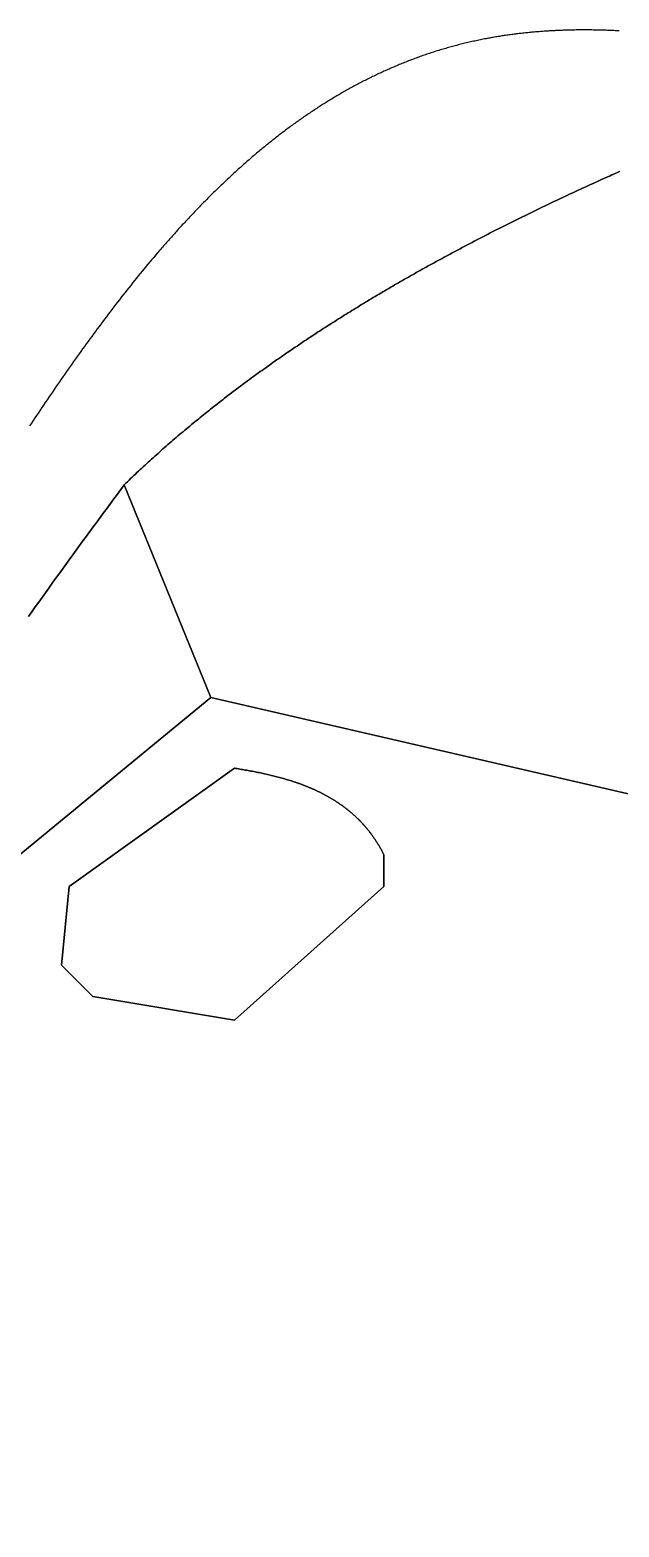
# Model space of a CAD drawing. Header units: millimetres. Extents: x -97041 to 275168, y -12500 to 263793.
# Drawn here: x 60170 to 82170, y 172291 to 228136 of the extents above; entities that cross this region are included whole.
import ezdxf

# ---------------------------------------------------------------- set-up
doc = ezdxf.new("R2010")
doc.units = ezdxf.units.MM
doc.layers.add('CLOSED_AREAS', color=7, linetype='Continuous')
doc.layers.add('REGION_HOLES', color=7, linetype='Continuous')

msp = doc.modelspace()

# ---------------------------------------------------------------- linework, layer by layer
at = {"layer": 'CLOSED_AREAS'}
for points in [[(82173.711, 228100.629), (82124.662, 228103.226), (82075.633, 228105.727), (82026.626, 228108.131), (81977.64, 228110.438), (81928.676, 228112.649), (81879.735, 228114.762), (81830.816, 228116.778), (81781.92, 228118.696), (81733.047, 228120.517), (81684.198, 228122.239), (81635.374, 228123.863), (81586.573, 228125.389), (81537.797, 228126.816), (81489.046, 228128.145), (81440.321, 228129.374), (81391.621, 228130.504), (81342.948, 228131.535), (81294.301, 228132.466), (81245.68, 228133.298), (81197.087, 228134.029), (81148.521, 228134.66), (81099.984, 228135.191), (81051.474, 228135.621), (81002.993, 228135.95), (80954.541, 228136.178), (80906.118, 228136.305), (80857.724, 228136.33), (80809.361, 228136.254), (80761.027, 228136.076), (80712.725, 228135.796), (80664.453, 228135.413), (80616.213, 228134.928), (80568.004, 228134.341), (80519.828, 228133.65), (80471.683, 228132.857), (80423.572, 228131.96), (80375.494, 228130.96), (80327.448, 228129.856), (80279.437, 228128.648), (80231.46, 228127.336), (80183.517, 228125.92), (80135.609, 228124.399), (80087.737, 228122.774), (80039.899, 228121.043), (79992.098, 228119.208), (79944.333, 228117.267), (79896.604, 228115.221), (79848.912, 228113.069), (79801.258, 228110.811), (79753.641, 228108.447), (79706.062, 228105.977), (79658.521, 228103.4), (79611.019, 228100.717), (79563.556, 228097.926), (79516.132, 228095.029), (79468.748, 228092.024), (79421.404, 228088.912), (79374.1, 228085.691), (79326.837, 228082.363), (79279.615, 228078.927), (79232.434, 228075.382), (79185.296, 228071.729), (79138.199, 228067.967), (79091.145, 228064.097), (79044.133, 228060.117), (78997.165, 228056.027), (78950.24, 228051.828), (78903.359, 228047.52), (78856.523, 228043.101), (78809.731, 228038.572), (78762.983, 228033.933), (78716.282, 228029.183), (78669.625, 228024.322), (78623.015, 228019.351), (78576.451, 228014.268), (78529.933, 228009.074), (78483.463, 228003.768), (78437.039, 227998.351), (78390.664, 227992.821), (78344.336, 227987.18), (78298.057, 227981.426), (78251.827, 227975.559), (78205.646, 227969.579), (78159.514, 227963.487), (78113.432, 227957.281), (78067.4, 227950.962), (78021.418, 227944.529), (77975.488, 227937.982), (77929.608, 227931.322), (77883.78, 227924.547), (77838.004, 227917.658), (77792.28, 227910.654), (77746.609, 227903.535), (77700.99, 227896.301), (77655.425, 227888.952), (77609.913, 227881.488), (77564.455, 227873.907), (77519.052, 227866.211), (77473.703, 227858.399), (77428.41, 227850.471), (77383.171, 227842.426), (77337.989, 227834.265), (77292.862, 227825.987), (77247.792, 227817.591), (77202.778, 227809.079), (77149.768, 227798.889), (77096.837, 227788.537), (77043.985, 227778.021), (76991.213, 227767.344), (76938.519, 227756.504), (76885.903, 227745.503), (76833.366, 227734.34), (76780.908, 227723.016), (76728.528, 227711.532), (76676.226, 227699.888), (76624.002, 227688.083), (76571.856, 227676.119), (76519.787, 227663.996), (76467.796, 227651.713), (76415.882, 227639.273), (76364.046, 227626.673), (76312.286, 227613.916), (76260.604, 227601.002), (76208.998, 227587.93), (76157.469, 227574.701), (76106.017, 227561.316), (76054.641, 227547.775), (76003.341, 227534.077), (75952.118, 227520.224), (75900.97, 227506.216), (75849.898, 227492.054), (75798.902, 227477.736), (75747.981, 227463.265), (75697.136, 227448.64), (75646.366, 227433.861), (75595.671, 227418.929), (75545.051, 227403.844), (75494.505, 227388.607), (75444.035, 227373.218), (75393.639, 227357.677), (75343.317, 227341.985), (75293.07, 227326.141), (75242.897, 227310.147), (75192.797, 227294.002), (75142.772, 227277.708), (75092.82, 227261.263), (75042.942, 227244.67), (74993.137, 227227.927), (74943.405, 227211.035), (74893.747, 227193.996), (74844.161, 227176.808), (74794.648, 227159.472), (74745.208, 227141.99), (74695.841, 227124.36), (74646.546, 227106.583), (74597.323, 227088.661), (74548.172, 227070.592), (74499.093, 227052.378), (74450.086, 227034.018), (74401.151, 227015.514), (74352.287, 226996.865), (74303.494, 226978.072), (74254.773, 226959.134), (74206.123, 226940.054), (74157.544, 226920.83), (74109.035, 226901.463), (74060.598, 226881.953), (74012.231, 226862.302), (73963.934, 226842.508), (73915.708, 226822.573), (73867.551, 226802.497), (73819.465, 226782.28), (73771.448, 226761.922), (73723.501, 226741.425), (73675.624, 226720.787), (73627.816, 226700.01), (73580.077, 226679.094), (73532.407, 226658.039), (73484.807, 226636.846), (73437.275, 226615.515), (73389.812, 226594.046), (73342.417, 226572.439), (73295.091, 226550.695), (73247.833, 226528.815), (73200.643, 226506.798), (73153.521, 226484.645), (73106.467, 226462.357), (73059.48, 226439.933), (73012.561, 226417.374), (72965.71, 226394.68), (72918.926, 226371.852), (72872.208, 226348.89), (72825.558, 226325.795), (72778.975, 226302.566), (72732.458, 226279.204), (72686.008, 226255.709), (72639.624, 226232.082), (72593.307, 226208.323), (72547.055, 226184.433), (72500.87, 226160.411), (72454.75, 226136.258), (72408.696, 226111.975), (72362.708, 226087.562), (72316.785, 226063.018), (72270.927, 226038.345), (72225.134, 226013.543), (72179.407, 225988.612), (72133.744, 225963.552), (72088.146, 225938.364), (72042.612, 225913.049), (71997.143, 225887.605), (71951.738, 225862.035), (71906.397, 225836.338), (71861.12, 225810.514), (71815.907, 225784.564), (71770.757, 225758.488), (71725.671, 225732.287), (71680.649, 225705.961), (71635.69, 225679.51), (71590.793, 225652.934), (71545.96, 225626.234), (71501.19, 225599.411), (71456.482, 225572.464), (71411.837, 225545.394), (71367.254, 225518.202), (71322.734, 225490.887), (71278.275, 225463.45), (71233.879, 225435.891), (71189.544, 225408.211), (71145.272, 225380.409), (71101.06, 225352.487), (71056.91, 225324.445), (71012.821, 225296.283), (70968.794, 225268.001), (70924.827, 225239.6), (70880.921, 225211.079), (70837.076, 225182.441), (70793.292, 225153.683), (70749.568, 225124.808), (70705.904, 225095.816), (70662.3, 225066.706), (70618.756, 225037.479), (70575.272, 225008.135), (70531.848, 224978.675), (70488.483, 224949.099), (70445.177, 224919.408), (70401.931, 224889.602), (70358.744, 224859.68), (70315.616, 224829.644), (70272.547, 224799.494), (70229.536, 224769.23), (70186.584, 224738.853), (70143.691, 224708.362), (70100.855, 224677.758), (70058.078, 224647.042), (70015.359, 224616.214), (69972.697, 224585.274), (69930.093, 224554.223), (69887.547, 224523.06), (69845.058, 224491.787), (69802.627, 224460.403), (69760.252, 224428.909), (69717.935, 224397.305), (69675.674, 224365.592), (69633.47, 224333.77), (69591.323, 224301.839), (69549.232, 224269.8), (69507.197, 224237.652), (69465.218, 224205.397), (69423.296, 224173.035), (69381.429, 224140.565), (69339.617, 224107.989), (69297.862, 224075.306), (69256.162, 224042.518), (69214.517, 224009.623), (69172.927, 223976.624), (69131.392, 223943.519), (69089.912, 223910.31), (69048.486, 223876.997), (69007.116, 223843.579), (68965.799, 223810.058), (68924.537, 223776.434), (68883.329, 223742.706), (68842.175, 223708.876), (68801.075, 223674.944), (68760.028, 223640.91), (68719.035, 223606.775), (68678.095, 223572.538), (68637.209, 223538.2), (68596.376, 223503.762), (68555.596, 223469.223), (68514.868, 223434.585), (68474.193, 223399.847), (68433.571, 223365.01), (68393.001, 223330.074), (68352.484, 223295.04), (68312.018, 223259.907), (68271.605, 223224.677), (68231.243, 223189.349), (68190.933, 223153.924), (68150.675, 223118.402), (68110.468, 223082.784), (68070.312, 223047.07), (68030.208, 223011.26), (67990.154, 222975.354), (67950.151, 222939.354), (67910.199, 222903.258), (67870.298, 222867.069), (67830.446, 222830.785), (67790.646, 222794.407), (67750.895, 222757.937), (67711.194, 222721.373), (67671.543, 222684.716), (67631.942, 222647.967), (67592.39, 222611.126), (67552.888, 222574.194), (67513.435, 222537.17), (67474.031, 222500.055), (67434.676, 222462.849), (67395.37, 222425.553), (67356.112, 222388.167), (67316.903, 222350.692), (67277.743, 222313.127), (67238.63, 222275.473), (67199.566, 222237.731), (67160.55, 222199.901), (67121.582, 222161.982), (67082.661, 222123.976), (67043.788, 222085.883), (67004.963, 222047.703), (66966.184, 222009.436), (66927.453, 221971.083), (66888.769, 221932.645), (66850.131, 221894.12), (66811.541, 221855.511), (66772.996, 221816.817), (66734.499, 221778.038), (66696.047, 221739.175), (66657.642, 221700.228), (66619.282, 221661.198), (66580.969, 221622.084), (66542.701, 221582.888), (66504.478, 221543.61), (66466.301, 221504.249), (66428.17, 221464.807), (66390.083, 221425.283), (66352.042, 221385.678), (66314.045, 221345.992), (66276.093, 221306.226), (66238.185, 221266.38), (66200.322, 221226.454), (66162.503, 221186.448), (66124.729, 221146.364), (66086.998, 221106.201), (66049.311, 221065.96), (66011.668, 221025.64), (65974.068, 220985.243), (65936.512, 220944.769), (65898.999, 220904.218), (65861.529, 220863.59), (65824.102, 220822.885), (65786.718, 220782.105), (65749.377, 220741.249), (65712.078, 220700.318), (65674.822, 220659.312), (65637.608, 220618.231), (65600.436, 220577.076), (65563.306, 220535.847), (65526.218, 220494.545), (65489.171, 220453.169), (65452.166, 220411.72), (65415.203, 220370.199), (65378.281, 220328.606), (65341.399, 220286.941), (65304.559, 220245.204), (65267.76, 220203.396), (65231.002, 220161.517), (65194.284, 220119.568), (65157.606, 220077.549), (65120.969, 220035.46), (65084.371, 219993.301), (65047.814, 219951.073), (65011.297, 219908.776), (64938.381, 219823.978), (64865.623, 219738.909), (64793.021, 219653.571), (64720.575, 219567.968), (64648.283, 219482.102), (64576.144, 219395.976), (64504.156, 219309.592), (64432.32, 219222.953), (64360.634, 219136.063), (64289.095, 219048.924), (64217.705, 218961.538), (64146.46, 218873.908), (64075.361, 218786.037), (64004.405, 218697.928), (63933.593, 218609.583), (63862.922, 218521.006), (63792.391, 218432.198), (63722, 218343.163), (63651.747, 218253.903), (63581.631, 218164.422), (63511.651, 218074.721), (63441.806, 217984.804), (63372.095, 217894.673), (63302.516, 217804.331), (63233.068, 217713.781), (63163.751, 217623.025), (63094.563, 217532.067), (63025.503, 217440.909), (62956.57, 217349.553), (62887.762, 217258.002), (62819.079, 217166.26), (62750.519, 217074.329), (62682.081, 216982.211), (62613.765, 216889.91), (62545.568, 216797.427), (62477.491, 216704.767), (62409.531, 216611.931), (62341.687, 216518.922), (62273.959, 216425.743), (62206.345, 216332.397), (62138.845, 216238.886), (62071.456, 216145.214), (62004.178, 216051.383), (61937.01, 215957.395), (61869.95, 215863.253), (61802.998, 215768.961), (61736.152, 215674.52), (61669.411, 215579.934), (61602.774, 215485.206), (61536.24, 215390.337), (61469.807, 215295.331), (61403.476, 215200.191), (61337.243, 215104.919), (61271.109, 215009.518), (61205.072, 214913.99), (61139.131, 214818.339), (61073.284, 214722.567), (61007.532, 214626.677), (60941.872, 214530.672), (60876.303, 214434.554), (60810.825, 214338.326), (60745.436, 214241.991), (60680.134, 214145.551), (60614.92, 214049.01), (60549.791, 213952.37), (60484.747, 213855.633), (60419.786, 213758.803), (60354.908, 213661.883), (60290.111, 213564.874), (60225.393, 213467.779), (60160.755, 213370.602)], [(60120.396, 206258.392), (60246.149, 206435.5), (60372.066, 206612.485), (60498.144, 206789.347), (60624.38, 206966.088), (60750.773, 207142.707), (60877.32, 207319.205), (61004.019, 207495.582), (61130.867, 207671.84), (61257.862, 207847.979), (61385.001, 208023.999), (61512.282, 208199.9), (61639.703, 208375.685), (61767.261, 208551.352), (61894.954, 208726.903), (62022.78, 208902.338), (62150.736, 209077.658), (62278.82, 209252.864), (62407.029, 209427.955), (62535.361, 209602.933), (62663.813, 209777.797), (62792.384, 209952.55), (62921.071, 210127.19), (63049.871, 210301.719), (63178.783, 210476.138), (63307.803, 210650.446), (63436.929, 210824.645), (63566.159, 210998.735), (63695.491, 211172.716), (63754.09, 211229.448), (63812.826, 211286.074), (63871.696, 211342.595), (63930.702, 211399.012), (63989.842, 211455.323), (64049.116, 211511.529), (64108.523, 211567.631), (64168.063, 211623.628), (64227.735, 211679.521), (64287.539, 211735.31), (64347.475, 211790.994), (64407.541, 211846.575), (64467.737, 211902.052), (64528.063, 211957.425), (64588.518, 212012.694), (64649.102, 212067.86), (64709.814, 212122.923), (64770.654, 212177.883), (64831.621, 212232.739), (64892.714, 212287.493), (64953.933, 212342.144), (65015.278, 212396.692), (65076.748, 212451.138), (65138.342, 212505.482), (65200.06, 212559.723), (65261.902, 212613.862), (65323.867, 212667.9), (65385.954, 212721.835), (65448.163, 212775.669), (65510.493, 212829.401), (65572.944, 212883.032), (65635.515, 212936.562), (65698.206, 212989.991), (65761.016, 213043.318), (65823.945, 213096.545), (65886.993, 213149.671), (65950.158, 213202.697), (66013.44, 213255.622), (66076.839, 213308.446), (66140.353, 213361.171), (66203.984, 213413.795), (66267.729, 213466.32), (66331.589, 213518.745), (66395.564, 213571.07), (66459.651, 213623.296), (66523.852, 213675.422), (66588.165, 213727.45), (66652.59, 213779.378), (66717.126, 213831.207), (66781.773, 213882.937), (66846.531, 213934.569), (66911.398, 213986.102), (66976.375, 214037.537), (67041.461, 214088.873), (67106.655, 214140.111), (67171.956, 214191.252), (67237.365, 214242.294), (67302.881, 214293.239), (67368.503, 214344.086), (67434.23, 214394.836), (67500.063, 214445.488), (67566, 214496.044), (67632.041, 214546.502), (67698.186, 214596.863), (67764.434, 214647.128), (67830.785, 214697.295), (67897.237, 214747.367), (67963.791, 214797.342), (68030.446, 214847.221), (68097.201, 214897.003), (68164.057, 214946.69), (68231.011, 214996.281), (68298.065, 215045.776), (68365.217, 215095.176), (68432.467, 215144.48), (68499.814, 215193.689), (68567.258, 215242.803), (68634.798, 215291.822), (68702.434, 215340.746), (68770.165, 215389.575), (68837.99, 215438.309), (68905.91, 215486.949), (68973.924, 215535.495), (69042.031, 215583.947), (69110.23, 215632.304), (69178.521, 215680.568), (69246.904, 215728.738), (69315.378, 215776.814), (69383.943, 215824.797), (69452.597, 215872.686), (69521.341, 215920.482), (69590.174, 215968.185), (69659.096, 216015.795), (69728.105, 216063.312), (69797.201, 216110.737), (69866.385, 216158.069), (69935.655, 216205.308), (70005.01, 216252.455), (70074.451, 216299.51), (70143.977, 216346.473), (70213.587, 216393.345), (70283.281, 216440.124), (70353.058, 216486.812), (70422.917, 216533.408), (70492.859, 216579.913), (70562.882, 216626.327), (70632.987, 216672.649), (70703.172, 216718.881), (70773.437, 216765.022), (70843.781, 216811.072), (70914.205, 216857.032), (70984.707, 216902.901), (71055.287, 216948.681), (71125.945, 216994.37), (71196.68, 217039.969), (71267.49, 217085.478), (71338.377, 217130.897), (71409.34, 217176.227), (71480.377, 217221.467), (71551.488, 217266.619), (71622.673, 217311.681), (71693.931, 217356.654), (71765.263, 217401.538), (71836.666, 217446.333), (71908.141, 217491.039), (71979.688, 217535.658), (72051.304, 217580.187), (72122.992, 217624.629), (72194.748, 217668.983), (72266.574, 217713.248), (72338.468, 217757.426), (72410.431, 217801.516), (72482.461, 217845.518), (72554.558, 217889.434), (72626.721, 217933.261), (72698.951, 217977.002), (72771.246, 218020.656), (72843.605, 218064.223), (72916.03, 218107.703), (72988.518, 218151.097), (73061.069, 218194.404), (73133.683, 218237.624), (73206.36, 218280.759), (73279.098, 218323.808), (73351.897, 218366.77), (73424.758, 218409.647), (73497.678, 218452.438), (73570.658, 218495.144), (73643.698, 218537.765), (73716.796, 218580.3), (73789.952, 218622.75), (73863.166, 218665.115), (73936.436, 218707.395), (74009.764, 218749.591), (74083.147, 218791.702), (74156.586, 218833.728), (74230.08, 218875.671), (74303.628, 218917.529), (74377.231, 218959.303), (74450.886, 219000.994), (74524.595, 219042.6), (74598.356, 219084.123), (74672.169, 219125.563), (74746.033, 219166.919), (74819.948, 219208.192), (74893.913, 219249.382), (74967.928, 219290.489), (75041.993, 219331.513), (75116.106, 219372.455), (75190.267, 219413.314), (75264.476, 219454.09), (75338.732, 219494.785), (75413.034, 219535.397), (75487.383, 219575.928), (75561.777, 219616.376), (75636.217, 219656.743), (75710.701, 219697.028), (75785.229, 219737.232), (75859.8, 219777.355), (75934.415, 219817.396), (76009.072, 219857.357), (76083.77, 219897.236), (76158.511, 219937.035), (76233.292, 219976.753), (76308.113, 220016.391), (76382.974, 220055.948), (76457.875, 220095.425), (76532.814, 220134.822), (76607.792, 220174.139), (76682.807, 220213.376), (76757.86, 220252.534), (76832.949, 220291.612), (76908.075, 220330.611), (76983.236, 220369.53), (77058.432, 220408.371), (77133.663, 220447.132), (77208.928, 220485.815), (77284.227, 220524.419), (77359.559, 220562.944), (77434.923, 220601.391), (77510.319, 220639.759), (77585.747, 220678.049), (77661.205, 220716.262), (77736.694, 220754.396), (77812.213, 220792.453), (77887.762, 220830.432), (77963.339, 220868.333), (78038.944, 220906.157), (78114.578, 220943.904), (78190.238, 220981.574), (78265.926, 221019.167), (78341.639, 221056.683), (78417.379, 221094.123), (78493.143, 221131.486), (78568.933, 221168.772), (78644.746, 221205.982), (78720.583, 221243.116), (78796.444, 221280.175), (78872.326, 221317.157), (78948.231, 221354.063), (79024.158, 221390.894), (79100.105, 221427.65), (79176.073, 221464.33), (79252.061, 221500.935), (79328.069, 221537.465), (79404.095, 221573.92), (79480.14, 221610.3), (79556.203, 221646.606), (79708.38, 221718.994), (79860.622, 221791.084), (80012.925, 221862.88), (80165.286, 221934.38), (80317.699, 222005.587), (80470.161, 222076.501), (80622.667, 222147.123), (80775.213, 222217.455), (80927.795, 222287.498), (81080.41, 222357.253), (81233.052, 222426.721), (81385.717, 222495.902), (81538.402, 222564.799), (81691.102, 222633.411), (81832.035, 222696.462), (81902.508, 222727.862), (81972.985, 222759.16), (82043.469, 222790.343), (82113.96, 222821.396), (82184.458, 222852.306)], [(82184.458, 222852.306), (82113.96, 222821.396), (82043.469, 222790.343), (81972.985, 222759.16), (81902.508, 222727.862), (81832.035, 222696.462), (81691.102, 222633.411), (81538.402, 222564.799), (81385.717, 222495.902), (81233.052, 222426.721), (81080.41, 222357.253), (80927.795, 222287.498), (80775.213, 222217.455), (80622.667, 222147.123), (80470.161, 222076.501), (80317.699, 222005.587), (80165.286, 221934.38), (80012.925, 221862.88), (79860.622, 221791.084), (79708.38, 221718.994), (79556.203, 221646.606), (79480.14, 221610.3), (79404.095, 221573.92), (79328.069, 221537.465), (79252.061, 221500.935), (79176.073, 221464.33), (79100.105, 221427.65), (79024.158, 221390.894), (78948.231, 221354.063), (78872.326, 221317.157), (78796.444, 221280.175), (78720.583, 221243.116), (78644.746, 221205.982), (78568.933, 221168.772), (78493.143, 221131.486), (78417.379, 221094.123), (78341.639, 221056.683), (78265.926, 221019.167), (78190.238, 220981.574), (78114.578, 220943.904), (78038.944, 220906.157), (77963.339, 220868.333), (77887.762, 220830.432), (77812.213, 220792.453), (77736.694, 220754.396), (77661.205, 220716.262), (77585.747, 220678.049), (77510.319, 220639.759), (77434.923, 220601.391), (77359.559, 220562.944), (77284.227, 220524.419), (77208.928, 220485.815), (77133.663, 220447.132), (77058.432, 220408.371), (76983.236, 220369.53), (76908.075, 220330.611), (76832.949, 220291.612), (76757.86, 220252.534), (76682.807, 220213.376), (76607.792, 220174.139), (76532.814, 220134.822), (76457.875, 220095.425), (76382.974, 220055.948), (76308.113, 220016.391), (76233.292, 219976.753), (76158.511, 219937.035), (76083.77, 219897.236), (76009.072, 219857.357), (75934.415, 219817.396), (75859.8, 219777.355), (75785.229, 219737.232), (75710.701, 219697.028), (75636.217, 219656.743), (75561.777, 219616.376), (75487.383, 219575.928), (75413.034, 219535.397), (75338.732, 219494.785), (75264.476, 219454.09), (75190.267, 219413.314), (75116.106, 219372.455), (75041.993, 219331.513), (74967.928, 219290.489), (74893.913, 219249.382), (74819.948, 219208.192), (74746.033, 219166.919), (74672.169, 219125.563), (74598.356, 219084.123), (74524.595, 219042.6), (74450.886, 219000.994), (74377.231, 218959.303), (74303.628, 218917.529), (74230.08, 218875.671), (74156.586, 218833.728), (74083.147, 218791.702), (74009.764, 218749.591), (73936.436, 218707.395), (73863.166, 218665.115), (73789.952, 218622.75), (73716.796, 218580.3), (73643.698, 218537.765), (73570.658, 218495.144), (73497.678, 218452.438), (73424.758, 218409.647), (73351.897, 218366.77), (73279.098, 218323.808), (73206.36, 218280.759), (73133.683, 218237.624), (73061.069, 218194.404), (72988.518, 218151.097), (72916.03, 218107.703), (72843.605, 218064.223), (72771.246, 218020.656), (72698.951, 217977.002), (72626.721, 217933.261), (72554.558, 217889.434), (72482.461, 217845.518), (72410.431, 217801.516), (72338.468, 217757.426), (72266.574, 217713.248), (72194.748, 217668.983), (72122.992, 217624.629), (72051.304, 217580.187), (71979.688, 217535.658), (71908.141, 217491.039), (71836.666, 217446.333), (71765.263, 217401.538), (71693.931, 217356.654), (71622.673, 217311.681), (71551.488, 217266.619), (71480.377, 217221.467), (71409.34, 217176.227), (71338.377, 217130.897), (71267.49, 217085.478), (71196.68, 217039.969), (71125.945, 216994.37), (71055.287, 216948.681), (70984.707, 216902.901), (70914.205, 216857.032), (70843.781, 216811.072), (70773.437, 216765.022), (70703.172, 216718.881), (70632.987, 216672.649), (70562.882, 216626.327), (70492.859, 216579.913), (70422.917, 216533.408), (70353.058, 216486.812), (70283.281, 216440.124), (70213.587, 216393.345), (70143.977, 216346.473), (70074.451, 216299.51), (70005.01, 216252.455), (69935.655, 216205.308), (69866.385, 216158.069), (69797.201, 216110.737), (69728.105, 216063.312), (69659.096, 216015.795), (69590.174, 215968.185), (69521.341, 215920.482), (69452.597, 215872.686), (69383.943, 215824.797), (69315.378, 215776.814), (69246.904, 215728.738), (69178.521, 215680.568), (69110.23, 215632.304), (69042.031, 215583.947), (68973.924, 215535.495), (68905.91, 215486.949), (68837.99, 215438.309), (68770.165, 215389.575), (68702.434, 215340.746), (68634.798, 215291.822), (68567.258, 215242.803), (68499.814, 215193.689), (68432.467, 215144.48), (68365.217, 215095.176), (68298.065, 215045.776), (68231.011, 214996.281), (68164.057, 214946.69), (68097.201, 214897.003), (68030.446, 214847.221), (67963.791, 214797.342), (67897.237, 214747.367), (67830.785, 214697.295), (67764.434, 214647.128), (67698.186, 214596.863), (67632.041, 214546.502), (67566, 214496.044), (67500.063, 214445.488), (67434.23, 214394.836), (67368.503, 214344.086), (67302.881, 214293.239), (67237.365, 214242.294), (67171.956, 214191.252), (67106.655, 214140.111), (67041.461, 214088.873), (66976.375, 214037.537), (66911.398, 213986.102), (66846.531, 213934.569), (66781.773, 213882.937), (66717.126, 213831.207), (66652.59, 213779.378), (66588.165, 213727.45), (66523.852, 213675.422), (66459.651, 213623.296), (66395.564, 213571.07), (66331.589, 213518.745), (66267.729, 213466.32), (66203.984, 213413.795), (66140.353, 213361.171), (66076.839, 213308.446), (66013.44, 213255.622), (65950.158, 213202.697), (65886.993, 213149.671), (65823.945, 213096.545), (65761.016, 213043.318), (65698.206, 212989.991), (65635.515, 212936.562), (65572.944, 212883.032), (65510.493, 212829.401), (65448.163, 212775.669), (65385.954, 212721.835), (65323.867, 212667.9), (65261.902, 212613.862), (65200.06, 212559.723), (65138.342, 212505.482), (65076.748, 212451.138), (65015.278, 212396.692), (64953.933, 212342.144), (64892.714, 212287.493), (64831.621, 212232.739), (64770.654, 212177.883), (64709.814, 212122.923), (64649.102, 212067.86), (64588.518, 212012.694), (64528.063, 211957.425), (64467.737, 211902.052), (64407.541, 211846.575), (64347.475, 211790.994), (64287.539, 211735.31), (64227.735, 211679.521), (64168.063, 211623.628), (64108.523, 211567.631), (64049.116, 211511.529), (63989.842, 211455.323), (63930.702, 211399.012), (63871.696, 211342.595), (63812.826, 211286.074), (63754.09, 211229.448), (63695.491, 211172.716), (66927.033, 203240.751), (86022.505, 198834.103)], [(58701.291, 196483.891), (66927.033, 203240.751), (63695.491, 211172.716), (63566.159, 210998.735), (63436.929, 210824.645), (63307.803, 210650.446), (63178.783, 210476.138), (63049.871, 210301.719), (62921.071, 210127.19), (62792.384, 209952.55), (62663.813, 209777.797), (62535.361, 209602.933), (62407.029, 209427.955), (62278.82, 209252.864), (62150.736, 209077.658), (62022.78, 208902.338), (61894.954, 208726.903), (61767.261, 208551.352), (61639.703, 208375.685), (61512.282, 208199.9), (61385.001, 208023.999), (61257.862, 207847.979), (61130.867, 207671.84), (61004.019, 207495.582), (60877.32, 207319.205), (60750.773, 207142.707), (60624.38, 206966.088), (60498.144, 206789.347), (60372.066, 206612.485), (60246.149, 206435.5), (60120.396, 206258.392)], [(82790.964, 160055.605), (86610.058, 173275.548), (86022.505, 198834.103), (66927.033, 203240.751), (58701.291, 196483.891)]]:
    msp.add_lwpolyline(points, dxfattribs=at)
msp.add_lwpolyline([(73390.116, 197365.221), (73376.824, 197391.627), (73363.429, 197417.885), (73349.929, 197443.994), (73336.327, 197469.957), (73322.622, 197495.772), (73308.815, 197521.441), (73294.906, 197546.964), (73280.896, 197572.342), (73266.785, 197597.574), (73252.573, 197622.662), (73238.261, 197647.606), (73223.85, 197672.406), (73209.339, 197697.063), (73194.73, 197721.577), (73180.022, 197745.95), (73165.217, 197770.18), (73150.314, 197794.269), (73135.314, 197818.218), (73120.218, 197842.026), (73105.025, 197865.694), (73089.737, 197889.223), (73074.354, 197912.613), (73058.876, 197935.865), (73043.304, 197958.978), (73027.637, 197981.955), (73011.878, 198004.794), (72996.025, 198027.497), (72980.08, 198050.064), (72964.042, 198072.495), (72947.913, 198094.792), (72931.693, 198116.953), (72915.382, 198138.981), (72898.98, 198160.875), (72882.489, 198182.636), (72865.908, 198204.264), (72849.238, 198225.76), (72832.479, 198247.124), (72815.633, 198268.357), (72798.698, 198289.459), (72781.677, 198310.431), (72764.568, 198331.273), (72747.373, 198351.985), (72730.092, 198372.569), (72712.725, 198393.025), (72695.274, 198413.352), (72677.738, 198433.552), (72660.117, 198453.625), (72642.413, 198473.572), (72624.625, 198493.392), (72606.755, 198513.087), (72588.802, 198532.657), (72570.767, 198552.102), (72552.651, 198571.424), (72534.453, 198590.621), (72516.175, 198609.695), (72497.816, 198628.647), (72479.378, 198647.477), (72460.86, 198666.184), (72442.263, 198684.771), (72423.588, 198703.237), (72404.835, 198721.582), (72386.004, 198739.808), (72367.096, 198757.914), (72348.111, 198775.901), (72329.05, 198793.77), (72309.913, 198811.521), (72290.701, 198829.154), (72271.414, 198846.671), (72252.052, 198864.071), (72232.616, 198881.355), (72213.107, 198898.523), (72193.524, 198915.577), (72173.868, 198932.515), (72154.14, 198949.34), (72134.341, 198966.051), (72114.469, 198982.649), (72094.527, 198999.134), (72074.514, 199015.507), (72054.432, 199031.768), (72034.279, 199047.918), (72014.057, 199063.957), (71993.766, 199079.885), (71973.407, 199095.704), (71952.98, 199111.414), (71932.486, 199127.014), (71911.924, 199142.507), (71891.296, 199157.891), (71870.602, 199173.168), (71849.842, 199188.337), (71829.016, 199203.401), (71808.126, 199218.358), (71787.171, 199233.209), (71766.153, 199247.956), (71745.07, 199262.598), (71723.925, 199277.136), (71702.717, 199291.57), (71681.447, 199305.901), (71660.115, 199320.129), (71638.722, 199334.255), (71617.268, 199348.28), (71595.753, 199362.203), (71574.179, 199376.025), (71552.544, 199389.747), (71530.851, 199403.369), (71509.099, 199416.891), (71487.289, 199430.315), (71465.421, 199443.64), (71443.495, 199456.868), (71421.513, 199469.997), (71399.474, 199483.03), (71377.379, 199495.967), (71355.228, 199508.807), (71333.022, 199521.552), (71310.762, 199534.201), (71288.447, 199546.756), (71266.078, 199559.217), (71243.656, 199571.584), (71221.181, 199583.858), (71198.654, 199596.039), (71176.074, 199608.128), (71153.442, 199620.126), (71130.76, 199632.032), (71108.026, 199643.847), (71085.243, 199655.572), (71062.409, 199667.207), (71039.526, 199678.752), (71016.594, 199690.209), (70993.613, 199701.577), (70970.584, 199712.857), (70947.508, 199724.05), (70924.384, 199735.156), (70901.213, 199746.175), (70877.996, 199757.108), (70854.733, 199767.955), (70831.425, 199778.718), (70808.072, 199789.396), (70784.673, 199799.989), (70761.231, 199810.499), (70737.745, 199820.926), (70714.216, 199831.27), (70690.643, 199841.532), (70667.029, 199851.712), (70643.372, 199861.811), (70619.674, 199871.829), (70595.935, 199881.766), (70572.155, 199891.624), (70548.335, 199901.402), (70524.475, 199911.101), (70500.575, 199920.722), (70476.637, 199930.265), (70452.661, 199939.731), (70428.646, 199949.119), (70404.594, 199958.431), (70380.504, 199967.667), (70356.378, 199976.827), (70332.216, 199985.912), (70308.018, 199994.922), (70283.784, 200003.859), (70259.515, 200012.721), (70235.212, 200021.511), (70210.875, 200030.227), (70186.504, 200038.872), (70162.101, 200047.444), (70137.664, 200055.945), (70113.195, 200064.376), (70088.694, 200072.736), (70064.162, 200081.026), (70039.599, 200089.247), (69990.381, 200105.482), (69941.044, 200121.445), (69891.593, 200137.141), (69842.03, 200152.572), (69792.358, 200167.742), (69742.583, 200182.656), (69692.706, 200197.316), (69642.731, 200211.728), (69592.663, 200225.894), (69542.504, 200239.819), (69492.258, 200253.507), (69441.928, 200266.96), (69391.518, 200280.183), (69341.033, 200293.18), (69290.474, 200305.955), (69239.845, 200318.511), (69189.151, 200330.852), (69138.395, 200342.982), (69087.579, 200354.905), (69036.709, 200366.625), (68985.786, 200378.145), (68934.815, 200389.469), (68883.8, 200400.601), (68832.743, 200411.545), (68781.648, 200422.304), (68730.52, 200432.883), (68679.36, 200443.285), (68628.174, 200453.514), (68576.963, 200463.574), (68525.733, 200473.469), (68474.486, 200483.202), (68423.225, 200492.777), (68371.956, 200502.199), (68320.68, 200511.47), (68269.402, 200520.595), (68218.124, 200529.577), (68166.851, 200538.421), (68115.586, 200547.13), (68064.333, 200555.707), (68013.095, 200564.158), (67961.875, 200572.484), (67910.677, 200580.692), (67859.505, 200588.783), (67808.362, 200596.762), (61639.056, 196190.115), (61345.279, 193252.35), (62520.385, 192077.244), (67808.362, 191195.914), (73390.116, 196190.115)], close=True, dxfattribs=at)
at = {"layer": 'REGION_HOLES'}
msp.add_lwpolyline([(73390.116, 196190.115), (67808.362, 191195.914), (62520.385, 192077.244), (61345.279, 193252.35), (61639.056, 196190.115), (67808.362, 200596.762), (67859.505, 200588.783), (67910.677, 200580.692), (67961.875, 200572.484), (68013.095, 200564.158), (68064.333, 200555.707), (68115.586, 200547.13), (68166.851, 200538.421), (68218.124, 200529.577), (68269.402, 200520.595), (68320.68, 200511.47), (68371.956, 200502.199), (68423.225, 200492.777), (68474.486, 200483.202), (68525.733, 200473.469), (68576.963, 200463.574), (68628.174, 200453.514), (68679.36, 200443.285), (68730.52, 200432.883), (68781.648, 200422.304), (68832.743, 200411.545), (68883.8, 200400.601), (68934.815, 200389.469), (68985.786, 200378.145), (69036.709, 200366.625), (69087.579, 200354.905), (69138.395, 200342.982), (69189.151, 200330.852), (69239.845, 200318.511), (69290.474, 200305.955), (69341.033, 200293.18), (69391.518, 200280.183), (69441.928, 200266.96), (69492.258, 200253.507), (69542.504, 200239.819), (69592.663, 200225.894), (69642.731, 200211.728), (69692.706, 200197.316), (69742.583, 200182.656), (69792.358, 200167.742), (69842.03, 200152.572), (69891.593, 200137.141), (69941.044, 200121.445), (69990.381, 200105.482), (70039.599, 200089.247), (70064.162, 200081.026), (70088.694, 200072.736), (70113.195, 200064.376), (70137.664, 200055.945), (70162.101, 200047.444), (70186.504, 200038.872), (70210.875, 200030.227), (70235.212, 200021.511), (70259.515, 200012.721), (70283.784, 200003.859), (70308.018, 199994.922), (70332.216, 199985.912), (70356.378, 199976.827), (70380.504, 199967.667), (70404.594, 199958.431), (70428.646, 199949.119), (70452.661, 199939.731), (70476.637, 199930.265), (70500.575, 199920.722), (70524.475, 199911.101), (70548.335, 199901.402), (70572.155, 199891.624), (70595.935, 199881.766), (70619.674, 199871.829), (70643.372, 199861.811), (70667.029, 199851.712), (70690.643, 199841.532), (70714.216, 199831.27), (70737.745, 199820.926), (70761.231, 199810.499), (70784.673, 199799.989), (70808.072, 199789.396), (70831.425, 199778.718), (70854.733, 199767.955), (70877.996, 199757.108), (70901.213, 199746.175), (70924.384, 199735.156), (70947.508, 199724.05), (70970.584, 199712.857), (70993.613, 199701.577), (71016.594, 199690.209), (71039.526, 199678.752), (71062.409, 199667.207), (71085.243, 199655.572), (71108.026, 199643.847), (71130.76, 199632.032), (71153.442, 199620.126), (71176.074, 199608.128), (71198.654, 199596.039), (71221.181, 199583.858), (71243.656, 199571.584), (71266.078, 199559.217), (71288.447, 199546.756), (71310.762, 199534.201), (71333.022, 199521.552), (71355.228, 199508.807), (71377.379, 199495.967), (71399.474, 199483.03), (71421.513, 199469.997), (71443.495, 199456.868), (71465.421, 199443.64), (71487.289, 199430.315), (71509.099, 199416.891), (71530.851, 199403.369), (71552.544, 199389.747), (71574.179, 199376.025), (71595.753, 199362.203), (71617.268, 199348.28), (71638.722, 199334.255), (71660.115, 199320.129), (71681.447, 199305.901), (71702.717, 199291.57), (71723.925, 199277.136), (71745.07, 199262.598), (71766.153, 199247.956), (71787.171, 199233.209), (71808.126, 199218.358), (71829.016, 199203.401), (71849.842, 199188.337), (71870.602, 199173.168), (71891.296, 199157.891), (71911.924, 199142.507), (71932.486, 199127.014), (71952.98, 199111.414), (71973.407, 199095.704), (71993.766, 199079.885), (72014.057, 199063.957), (72034.279, 199047.918), (72054.432, 199031.768), (72074.514, 199015.507), (72094.527, 198999.134), (72114.469, 198982.649), (72134.341, 198966.051), (72154.14, 198949.34), (72173.868, 198932.515), (72193.524, 198915.577), (72213.107, 198898.523), (72232.616, 198881.355), (72252.052, 198864.071), (72271.414, 198846.671), (72290.701, 198829.154), (72309.913, 198811.521), (72329.05, 198793.77), (72348.111, 198775.901), (72367.096, 198757.914), (72386.004, 198739.808), (72404.835, 198721.582), (72423.588, 198703.237), (72442.263, 198684.771), (72460.86, 198666.184), (72479.378, 198647.477), (72497.816, 198628.647), (72516.175, 198609.695), (72534.453, 198590.621), (72552.651, 198571.424), (72570.767, 198552.102), (72588.802, 198532.657), (72606.755, 198513.087), (72624.625, 198493.392), (72642.413, 198473.572), (72660.117, 198453.625), (72677.738, 198433.552), (72695.274, 198413.352), (72712.725, 198393.025), (72730.092, 198372.569), (72747.373, 198351.985), (72764.568, 198331.273), (72781.677, 198310.431), (72798.698, 198289.459), (72815.633, 198268.357), (72832.479, 198247.124), (72849.238, 198225.76), (72865.908, 198204.264), (72882.489, 198182.636), (72898.98, 198160.875), (72915.382, 198138.981), (72931.693, 198116.953), (72947.913, 198094.792), (72964.042, 198072.495), (72980.08, 198050.064), (72996.025, 198027.497), (73011.878, 198004.794), (73027.637, 197981.955), (73043.304, 197958.978), (73058.876, 197935.865), (73074.354, 197912.613), (73089.737, 197889.223), (73105.025, 197865.694), (73120.218, 197842.026), (73135.314, 197818.218), (73150.314, 197794.269), (73165.217, 197770.18), (73180.022, 197745.95), (73194.73, 197721.577), (73209.339, 197697.063), (73223.85, 197672.406), (73238.261, 197647.606), (73252.573, 197622.662), (73266.785, 197597.574), (73280.896, 197572.342), (73294.906, 197546.964), (73308.815, 197521.441), (73322.622, 197495.772), (73336.327, 197469.957), (73349.929, 197443.994), (73363.429, 197417.885), (73376.824, 197391.627), (73390.116, 197365.221)], close=True, dxfattribs=at)

doc.saveas('drawing.dxf')
